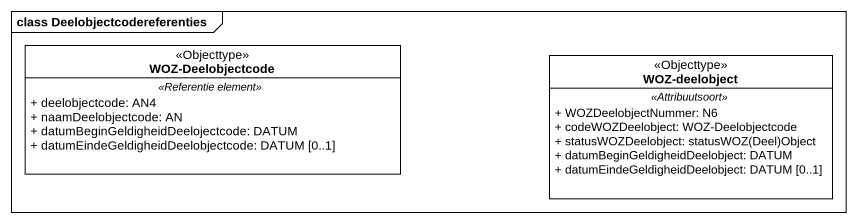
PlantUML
@startuml
mainframe class Deelobjectcodereferenties
hide circle
hide empty members
skinparam classAttributeIconSize 0
class "WOZ-Deelobjectcode" as WOZ_Deelobjectcode <<Objecttype>> {
  .. <<Referentie element>> ..
  + deelobjectcode: AN4
  + naamDeelobjectcode: AN
  + datumBeginGeldigheidDeelojectcode: DATUM
  + datumEindeGeldigheidDeelobjectcode: DATUM [0..1]
}
class "WOZ-deelobject" as WOZ_deelobject <<Objecttype>> {
  .. <<Attribuutsoort>> ..
  + WOZDeelobjectNummer: N6
  + codeWOZDeelobject: WOZ-Deelobjectcode
  {field} + statusWOZDeelobject: statusWOZ(Deel)Object
  + datumBeginGeldigheidDeelobject: DATUM
  + datumEindeGeldigheidDeelobject: DATUM [0..1]
}
@enduml
